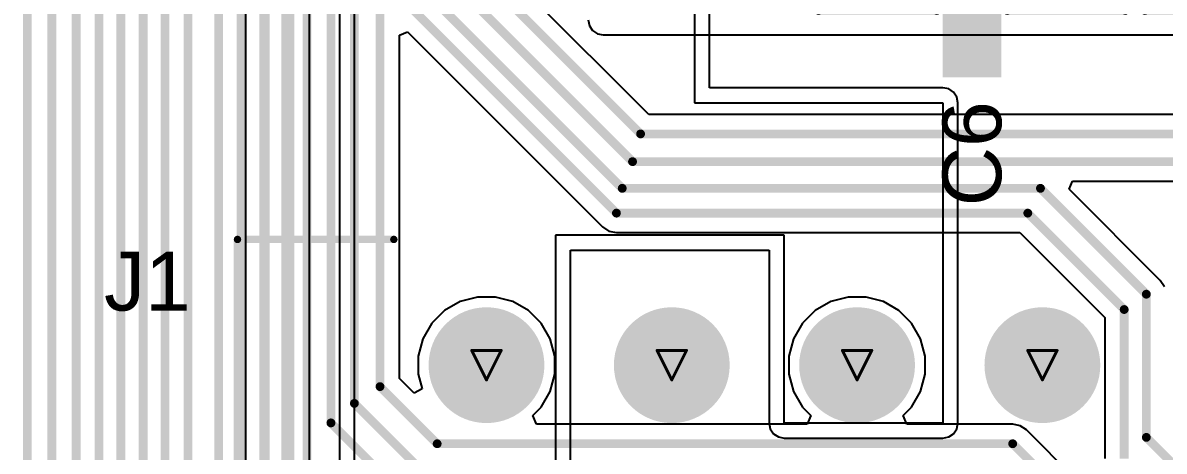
# Model space of a CAD drawing. Header units: inches. Extents: x -31 to 249, y -28 to 261.
# Drawn here: x 7.48 to 27.19, y 25.58 to 32.98 of the extents above; entities that cross this region are included whole.
import ezdxf

# ---------------------------------------------------------------- set-up
doc = ezdxf.new("R2010")
doc.units = ezdxf.units.IN
for name, color, linetype in [('Bottom Layer', 5, 'Continuous'), ('Bottom Solder', 6, 'Continuous'), ('Drill Drawing', 1, 'Continuous'), ('Multi-Layer', 9, 'Continuous'), ('Pad Holes', 156, 'Continuous'), ('Top Layer', 1, 'Continuous'), ('Top Overlay', 2, 'Continuous'), ('Top Paste', 8, 'Continuous'), ('Top Solder', 216, 'Continuous')]:
    doc.layers.add(name, color=color, linetype=linetype)
doc.styles.add('Arial', font='', dxfattribs={"height": 0.2})
doc.styles.get('Arial').set_extended_font_data('Arial')

# ---------------------------------------------------------------- blocks, each defined once
blk = doc.blocks.new('RVT1E470M0505_12')
at = {"layer": 'Top Layer'}
for points in [[(-3.75, 0.455), (-1.05, 0.455), (-1.05, -0.455), (-3.75, -0.455)], [(1.05, 0.455), (3.75, 0.455), (3.75, -0.455), (1.05, -0.455)]]:
    blk.add_hatch(color=1, dxfattribs=at).paths.add_polyline_path(points)
at = {"layer": 'Top Paste'}
for points in [[(-3.75, 0.455), (-1.05, 0.455), (-1.05, -0.455), (-3.75, -0.455)], [(1.05, 0.455), (3.75, 0.455), (3.75, -0.455), (1.05, -0.455)]]:
    blk.add_hatch(color=8, dxfattribs=at).paths.add_polyline_path(points)
at = {"layer": 'Top Solder'}
for points in [[(-3.801, 0.506), (-0.999, 0.506), (-0.999, -0.506), (-3.801, -0.506)], [(0.999, 0.506), (3.801, 0.506), (3.801, -0.506), (0.999, -0.506)]]:
    blk.add_hatch(color=216, dxfattribs=at).paths.add_polyline_path(points)
at = {"layer": 'Top Overlay', "const_width": 0.127}
for points in [[(-2.659, 1.787), (-1.795, 2.649)], [(2.659, 2.649), (-1.795, 2.649)], [(2.659, 0.607), (2.659, 2.649)], [(-2.659, 0.607), (-2.659, 1.787)], [(-3.289, 0.635), (-3.289, 1.346)], [(-2.933, 0.991), (-3.644, 0.991)], [(-2.659, -1.787), (-2.659, -0.607)], [(2.659, -2.649), (2.659, -0.607)], [(-1.795, -2.649), (-2.659, -1.787)], [(2.659, -2.649), (-1.795, -2.649)]]:
    blk.add_lwpolyline(points, dxfattribs=at)
at = {"layer": 'Top Overlay', "const_width": 0.0635}
for points in [[(-1.827, 2.649, 1), (-1.763, 2.649, 1)], [(-1.827, 2.649, 1), (-1.763, 2.649, 1)], [(2.628, 2.649, 1), (2.691, 2.649, 1)], [(2.628, 2.649, 1), (2.691, 2.649, 1)], [(-2.691, 1.787, 1), (-2.628, 1.787, 1)], [(-2.691, 1.787, 1), (-2.628, 1.787, 1)], [(-3.321, 1.346, 1), (-3.257, 1.346, 1)], [(-3.676, 0.991, 1), (-3.613, 0.991, 1)], [(-2.965, 0.991, 1), (-2.902, 0.991, 1)], [(-3.321, 0.635, 1), (-3.257, 0.635, 1)], [(-2.691, 0.607, 1), (-2.628, 0.607, 1)], [(2.628, 0.607, 1), (2.691, 0.607, 1)], [(-2.691, -0.607, 1), (-2.628, -0.607, 1)], [(2.628, -0.607, 1), (2.691, -0.607, 1)], [(-2.691, -1.787, 1), (-2.628, -1.787, 1)], [(-2.691, -1.787, 1), (-2.628, -1.787, 1)], [(-1.827, -2.649, 1), (-1.763, -2.649, 1)], [(-1.827, -2.649, 1), (-1.763, -2.649, 1)], [(2.628, -2.649, 1), (2.691, -2.649, 1)], [(2.628, -2.649, 1), (2.691, -2.649, 1)]]:
    blk.add_lwpolyline(points, format="xyb", close=True, dxfattribs=at)
blk = doc.blocks.new('RVT1E470M0505_13')
at = {"layer": 'Top Layer'}
for points in [[(-3.75, 0.455), (-1.05, 0.455), (-1.05, -0.455), (-3.75, -0.455)], [(1.05, 0.455), (3.75, 0.455), (3.75, -0.455), (1.05, -0.455)]]:
    blk.add_hatch(color=1, dxfattribs=at).paths.add_polyline_path(points)
at = {"layer": 'Top Paste'}
for points in [[(-3.75, 0.455), (-1.05, 0.455), (-1.05, -0.455), (-3.75, -0.455)], [(1.05, 0.455), (3.75, 0.455), (3.75, -0.455), (1.05, -0.455)]]:
    blk.add_hatch(color=8, dxfattribs=at).paths.add_polyline_path(points)
at = {"layer": 'Top Solder'}
for points in [[(-3.801, 0.506), (-0.999, 0.506), (-0.999, -0.506), (-3.801, -0.506)], [(0.999, 0.506), (3.801, 0.506), (3.801, -0.506), (0.999, -0.506)]]:
    blk.add_hatch(color=216, dxfattribs=at).paths.add_polyline_path(points)
at = {"layer": 'Top Overlay', "const_width": 0.127}
for points in [[(-2.659, 1.787), (-1.795, 2.649)], [(2.659, 2.649), (-1.795, 2.649)], [(2.659, 0.607), (2.659, 2.649)], [(-2.659, 0.607), (-2.659, 1.787)], [(-3.289, 0.635), (-3.289, 1.346)], [(-2.933, 0.991), (-3.644, 0.991)], [(-2.659, -1.787), (-2.659, -0.607)], [(2.659, -2.649), (2.659, -0.607)], [(-1.795, -2.649), (-2.659, -1.787)], [(2.659, -2.649), (-1.795, -2.649)]]:
    blk.add_lwpolyline(points, dxfattribs=at)
at = {"layer": 'Top Overlay', "const_width": 0.0635}
for points in [[(-1.827, 2.649, 1), (-1.763, 2.649, 1)], [(-1.827, 2.649, 1), (-1.763, 2.649, 1)], [(2.628, 2.649, 1), (2.691, 2.649, 1)], [(2.628, 2.649, 1), (2.691, 2.649, 1)], [(-2.691, 1.787, 1), (-2.628, 1.787, 1)], [(-2.691, 1.787, 1), (-2.628, 1.787, 1)], [(-3.321, 1.346, 1), (-3.257, 1.346, 1)], [(-3.676, 0.991, 1), (-3.613, 0.991, 1)], [(-2.965, 0.991, 1), (-2.902, 0.991, 1)], [(-3.321, 0.635, 1), (-3.257, 0.635, 1)], [(-2.691, 0.607, 1), (-2.628, 0.607, 1)], [(2.628, 0.607, 1), (2.691, 0.607, 1)], [(-2.691, -0.607, 1), (-2.628, -0.607, 1)], [(2.628, -0.607, 1), (2.691, -0.607, 1)], [(-2.691, -1.787, 1), (-2.628, -1.787, 1)], [(-2.691, -1.787, 1), (-2.628, -1.787, 1)], [(-1.827, -2.649, 1), (-1.763, -2.649, 1)], [(-1.827, -2.649, 1), (-1.763, -2.649, 1)], [(2.628, -2.649, 1), (2.691, -2.649, 1)], [(2.628, -2.649, 1), (2.691, -2.649, 1)]]:
    blk.add_lwpolyline(points, format="xyb", close=True, dxfattribs=at)
blk = doc.blocks.new('1_1376430_8_40')
at = {"layer": 'Bottom Layer'}
h = blk.add_hatch(color=5, dxfattribs=at)
edge = h.paths.add_edge_path()
edge.add_arc((-52.05, 8.225), 1, 0, 360)
h = blk.add_hatch(color=5, dxfattribs=at)
edge = h.paths.add_edge_path()
edge.add_arc((-48.85, 8.225), 1, 0, 360)
h = blk.add_hatch(color=5, dxfattribs=at)
edge = h.paths.add_edge_path()
edge.add_arc((-45.65, 8.225), 1, 0, 360)
h = blk.add_hatch(color=5, dxfattribs=at)
edge = h.paths.add_edge_path()
edge.add_arc((-42.45, 8.225), 1, 0, 360)
at = {"layer": 'Bottom Solder'}
h = blk.add_hatch(color=6, dxfattribs=at)
edge = h.paths.add_edge_path()
edge.add_arc((-52.05, 8.225), 1, 0, 360)
h = blk.add_hatch(color=6, dxfattribs=at)
edge = h.paths.add_edge_path()
edge.add_arc((-48.85, 8.225), 1, 0, 360)
h = blk.add_hatch(color=6, dxfattribs=at)
edge = h.paths.add_edge_path()
edge.add_arc((-45.65, 8.225), 1, 0, 360)
h = blk.add_hatch(color=6, dxfattribs=at)
edge = h.paths.add_edge_path()
edge.add_arc((-42.45, 8.225), 1, 0, 360)
at = {"layer": 'Multi-Layer'}
h = blk.add_hatch(color=9, dxfattribs=at)
edge = h.paths.add_edge_path()
edge.add_arc((-52.05, 8.225), 1, 0, 360)
h = blk.add_hatch(color=9, dxfattribs=at)
edge = h.paths.add_edge_path()
edge.add_arc((-48.85, 8.225), 1, 0, 360)
h = blk.add_hatch(color=9, dxfattribs=at)
edge = h.paths.add_edge_path()
edge.add_arc((-45.65, 8.225), 1, 0, 360)
h = blk.add_hatch(color=9, dxfattribs=at)
edge = h.paths.add_edge_path()
edge.add_arc((-42.45, 8.225), 1, 0, 360)
at = {"layer": 'Pad Holes'}
h = blk.add_hatch(color=7, dxfattribs=at)
edge = h.paths.add_edge_path()
edge.add_arc((-52.05, 8.225), 0.605, 0, 360)
h = blk.add_hatch(color=7, dxfattribs=at)
edge = h.paths.add_edge_path()
edge.add_arc((-48.85, 8.225), 0.605, 0, 360)
h = blk.add_hatch(color=7, dxfattribs=at)
edge = h.paths.add_edge_path()
edge.add_arc((-45.65, 8.225), 0.605, 0, 360)
h = blk.add_hatch(color=7, dxfattribs=at)
edge = h.paths.add_edge_path()
edge.add_arc((-42.45, 8.225), 0.605, 0, 360)
at = {"layer": 'Top Layer'}
h = blk.add_hatch(color=1, dxfattribs=at)
edge = h.paths.add_edge_path()
edge.add_arc((-52.05, 8.225), 1, 0, 360)
h = blk.add_hatch(color=1, dxfattribs=at)
edge = h.paths.add_edge_path()
edge.add_arc((-48.85, 8.225), 1, 0, 360)
h = blk.add_hatch(color=1, dxfattribs=at)
edge = h.paths.add_edge_path()
edge.add_arc((-45.65, 8.225), 1, 0, 360)
h = blk.add_hatch(color=1, dxfattribs=at)
edge = h.paths.add_edge_path()
edge.add_arc((-42.45, 8.225), 1, 0, 360)
at = {"layer": 'Top Solder'}
h = blk.add_hatch(color=216, dxfattribs=at)
edge = h.paths.add_edge_path()
edge.add_arc((-52.05, 8.225), 1, 0, 360)
h = blk.add_hatch(color=216, dxfattribs=at)
edge = h.paths.add_edge_path()
edge.add_arc((-48.85, 8.225), 1, 0, 360)
h = blk.add_hatch(color=216, dxfattribs=at)
edge = h.paths.add_edge_path()
edge.add_arc((-45.65, 8.225), 1, 0, 360)
h = blk.add_hatch(color=216, dxfattribs=at)
edge = h.paths.add_edge_path()
edge.add_arc((-42.45, 8.225), 1, 0, 360)
at = {"layer": 'Top Overlay', "const_width": 0.127}
for points in [[(-56.35, 10.397), (-53.65, 10.397)], [(-56.35, 10.397), (-53.65, 10.397)], [(-56.35, -18.833), (-56.35, 10.397)], [(-56.35, -18.833), (-56.35, 10.397)]]:
    blk.add_lwpolyline(points, dxfattribs=at)
at = {"layer": 'Top Overlay', "const_width": 0.0635}
for points in [[(-56.382, 10.397, 1), (-56.318, 10.397, 1)], [(-56.382, 10.397, 1), (-56.318, 10.397, 1)], [(-56.382, 10.397, 1), (-56.318, 10.397, 1)], [(-56.382, 10.397, 1), (-56.318, 10.397, 1)], [(-53.682, 10.397, 1), (-53.618, 10.397, 1)], [(-53.682, 10.397, 1), (-53.618, 10.397, 1)]]:
    blk.add_lwpolyline(points, format="xyb", close=True, dxfattribs=at)

msp = doc.modelspace()

# ---------------------------------------------------------------- linework, layer by layer
at = {"layer": 'Bottom Layer'}
for p, q in [((18.286, 31.398), (15.61, 34.073)), ((17.242, 33.029), (17.261, 32.93)), ((17.261, 32.93), (17.317, 32.846)), ((13.983, 32.764), (14.123, 32.822)), ((13.983, 26.836), (13.983, 32.764)), ((14.123, 32.822), (17.491, 29.455)), ((17.317, 32.846), (17.401, 32.79)), ((17.401, 32.79), (17.501, 32.77)), ((17.501, 32.77), (33.121, 32.77)), ((30.69, 31.398), (18.286, 31.398)), ((25.545, 30.104), (25.603, 30.245)), ((25.603, 30.245), (27.83, 30.245)), ((27.118, 28.531), (25.545, 30.104)), ((17.491, 29.455), (17.6, 29.382)), ((17.6, 29.382), (17.729, 29.356)), ((17.729, 29.356), (24.694, 29.356)), ((24.694, 29.356), (26.161, 27.889)), ((27.191, 28.422), (27.118, 28.531)), ((15.33, 28.244), (15.03, 28.164)), ((15.64, 28.244), (15.33, 28.244)), ((15.94, 28.164), (15.64, 28.244)), ((21.73, 28.244), (21.43, 28.164)), ((22.04, 28.244), (21.73, 28.244)), ((22.34, 28.164), (22.04, 28.244)), ((14.762, 28.009), (14.542, 27.79)), ((15.03, 28.164), (14.762, 28.009)), ((16.208, 28.009), (15.94, 28.164)), ((16.427, 27.79), (16.208, 28.009)), ((21.162, 28.009), (20.942, 27.79)), ((21.43, 28.164), (21.162, 28.009)), ((22.608, 28.009), (22.34, 28.164)), ((22.827, 27.79), (22.608, 28.009)), ((26.161, 27.889), (26.161, 25.454)), ((14.542, 27.79), (14.387, 27.521)), ((16.582, 27.521), (16.427, 27.79)), ((20.942, 27.79), (20.787, 27.521)), ((22.982, 27.521), (22.827, 27.79)), ((14.387, 27.521), (14.307, 27.222)), ((16.663, 27.222), (16.582, 27.521)), ((20.787, 27.521), (20.707, 27.222)), ((23.063, 27.222), (22.982, 27.521)), ((14.307, 27.222), (14.307, 26.912)), ((16.663, 26.912), (16.663, 27.222)), ((20.707, 27.222), (20.707, 26.912)), ((23.063, 26.912), (23.063, 27.222)), ((14.238, 26.581), (13.983, 26.836)), ((14.307, 26.912), (14.375, 26.66)), ((16.582, 26.612), (16.663, 26.912)), ((20.707, 26.912), (20.787, 26.612)), ((22.982, 26.612), (23.063, 26.912)), ((14.375, 26.66), (14.238, 26.581)), ((16.427, 26.343), (16.582, 26.612)), ((20.787, 26.612), (20.942, 26.343)), ((22.827, 26.343), (22.982, 26.612)), ((16.283, 26.199), (16.427, 26.343)), ((20.942, 26.343), (21.087, 26.199)), ((22.683, 26.199), (22.827, 26.343)), ((16.346, 26.046), (16.283, 26.199)), ((21.024, 26.046), (16.346, 26.046)), ((21.087, 26.199), (21.024, 26.046)), ((22.746, 26.046), (22.683, 26.199)), ((24.572, 26.046), (22.746, 26.046)), ((24.701, 26.021), (24.572, 26.046)), ((24.81, 25.948), (24.701, 26.021)), ((26.423, 24.335), (24.81, 25.948))]:
    msp.add_line(p, q, dxfattribs=at)
at = {"layer": 'Bottom Layer', "const_width": 0.152}
for points in [[(7.554, 18.216), (7.554, 66.034)], [(7.979, 18.331), (7.979, 63.792)], [(8.398, 18.454), (8.398, 63.473)], [(8.793, 18.822), (8.793, 63.252)], [(9.17, 19.059), (9.17, 63.069)], [(9.557, 19.267), (9.557, 62.875)], [(9.933, 19.547), (9.933, 62.652)], [(10.33, 19.767), (10.33, 62.416)], [(10.86, 19.902), (10.86, 62.145)], [(11.248, 21.91), (11.248, 61.91)], [(11.636, 22.316), (11.636, 61.687)], [(12.02, 23.682), (12.02, 61.418)], [(12.385, 23.95), (12.385, 61.13)], [(12.799, 26.07), (12.799, 60.874)], [(13.204, 26.407), (13.204, 60.633)], [(13.646, 26.697), (13.646, 60.381)], [(15.274, 33.934), (18.146, 31.061)], [(14.885, 33.704), (18.007, 30.582)], [(14.466, 33.484), (17.829, 30.121)], [(14.069, 33.353), (17.729, 29.693)], [(18.146, 31.061), (30.69, 31.061)], [(18.007, 30.582), (27.97, 30.582)], [(17.829, 30.121), (25.052, 30.121)], [(25.052, 30.121), (26.88, 28.293)], [(17.729, 29.693), (24.833, 29.693)], [(24.833, 29.693), (26.498, 28.028)], [(26.88, 25.82), (26.88, 28.293)], [(26.498, 25.454), (26.498, 28.028)], [(13.646, 26.697), (14.633, 25.71)], [(13.204, 26.407), (14.285, 25.326)], [(12.799, 26.07), (13.909, 24.96)], [(26.88, 25.82), (27.594, 25.106)], [(14.633, 25.71), (24.572, 25.71)], [(24.572, 25.71), (26.185, 24.096)]]:
    msp.add_lwpolyline(points, dxfattribs=at)
at = {"layer": 'Bottom Layer', "const_width": 0.0762}
for points in [[(18.108, 31.061, 1), (18.184, 31.061, 1)], [(18.108, 31.061, 1), (18.184, 31.061, 1)], [(17.969, 30.582, 1), (18.045, 30.582, 1)], [(17.969, 30.582, 1), (18.045, 30.582, 1)], [(17.791, 30.121, 1), (17.867, 30.121, 1)], [(17.791, 30.121, 1), (17.867, 30.121, 1)], [(25.014, 30.121, 1), (25.09, 30.121, 1)], [(25.014, 30.121, 1), (25.09, 30.121, 1)], [(17.691, 29.693, 1), (17.767, 29.693, 1)], [(17.691, 29.693, 1), (17.767, 29.693, 1)], [(24.795, 29.693, 1), (24.871, 29.693, 1)], [(24.795, 29.693, 1), (24.871, 29.693, 1)], [(26.842, 28.293, 1), (26.918, 28.293, 1)], [(26.842, 28.293, 1), (26.918, 28.293, 1)], [(26.46, 28.028, 1), (26.536, 28.028, 1)], [(26.46, 28.028, 1), (26.536, 28.028, 1)], [(13.608, 26.697, 1), (13.684, 26.697, 1)], [(13.608, 26.697, 1), (13.684, 26.697, 1)], [(13.166, 26.407, 1), (13.242, 26.407, 1)], [(13.166, 26.407, 1), (13.242, 26.407, 1)], [(12.76, 26.07, 1), (12.837, 26.07, 1)], [(12.76, 26.07, 1), (12.837, 26.07, 1)], [(26.842, 25.82, 1), (26.918, 25.82, 1)], [(26.842, 25.82, 1), (26.918, 25.82, 1)], [(14.595, 25.71, 1), (14.671, 25.71, 1)], [(14.595, 25.71, 1), (14.671, 25.71, 1)], [(24.534, 25.71, 1), (24.61, 25.71, 1)], [(24.534, 25.71, 1), (24.61, 25.71, 1)]]:
    msp.add_lwpolyline(points, format="xyb", close=True, dxfattribs=at)
at = {"layer": 'Drill Drawing', "const_width": 0.0508}
for points in [[(15.231, 27.321), (15.739, 27.321)], [(15.231, 27.321), (15.485, 26.813)], [(15.485, 26.813), (15.739, 27.321)], [(18.431, 27.321), (18.939, 27.321)], [(18.431, 27.321), (18.685, 26.813)], [(18.685, 26.813), (18.939, 27.321)], [(21.631, 27.321), (22.139, 27.321)], [(21.631, 27.321), (21.885, 26.813)], [(21.885, 26.813), (22.139, 27.321)], [(24.831, 27.321), (25.339, 27.321)], [(24.831, 27.321), (25.085, 26.813)], [(25.085, 26.813), (25.339, 27.321)]]:
    msp.add_lwpolyline(points, dxfattribs=at)
at = {"layer": 'Drill Drawing', "const_width": 0.0254}
for points in [[(15.218, 27.321, 1), (15.244, 27.321, 1)], [(15.218, 27.321, 1), (15.244, 27.321, 1)], [(15.726, 27.321, 1), (15.752, 27.321, 1)], [(15.726, 27.321, 1), (15.752, 27.321, 1)], [(18.418, 27.321, 1), (18.444, 27.321, 1)], [(18.418, 27.321, 1), (18.444, 27.321, 1)], [(18.926, 27.321, 1), (18.952, 27.321, 1)], [(18.926, 27.321, 1), (18.952, 27.321, 1)], [(21.618, 27.321, 1), (21.644, 27.321, 1)], [(21.618, 27.321, 1), (21.644, 27.321, 1)], [(22.126, 27.321, 1), (22.152, 27.321, 1)], [(22.126, 27.321, 1), (22.152, 27.321, 1)], [(24.818, 27.321, 1), (24.844, 27.321, 1)], [(24.818, 27.321, 1), (24.844, 27.321, 1)], [(25.326, 27.321, 1), (25.352, 27.321, 1)], [(25.326, 27.321, 1), (25.352, 27.321, 1)], [(15.472, 26.813, 1), (15.498, 26.813, 1)], [(15.472, 26.813, 1), (15.498, 26.813, 1)], [(18.672, 26.813, 1), (18.698, 26.813, 1)], [(18.672, 26.813, 1), (18.698, 26.813, 1)], [(21.872, 26.813, 1), (21.898, 26.813, 1)], [(21.872, 26.813, 1), (21.898, 26.813, 1)], [(25.072, 26.813, 1), (25.098, 26.813, 1)], [(25.072, 26.813, 1), (25.098, 26.813, 1)]]:
    msp.add_lwpolyline(points, format="xyb", close=True, dxfattribs=at)
at = {"layer": 'Top Layer'}
for p, q in [((11.325, 71.869), (11.325, 15.88)), ((12.428, 16.179), (12.428, 71.509)), ((12.945, 42.697), (12.945, 16.217)), ((13.204, 16.217), (13.204, 42.697)), ((19.075, 36.89), (19.075, 31.598)), ((19.334, 31.857), (19.334, 36.631)), ((23.368, 31.857), (19.334, 31.857)), ((23.467, 31.837), (23.368, 31.857)), ((23.551, 31.781), (23.467, 31.837)), ((23.607, 31.697), (23.551, 31.781)), ((19.075, 31.598), (23.368, 31.598)), ((23.368, 31.598), (23.368, 26.067)), ((23.627, 31.598), (23.607, 31.697)), ((23.627, 26.067), (23.627, 31.598)), ((20.625, 29.312), (16.678, 29.312)), ((16.678, 29.312), (16.678, 23.018)), ((20.625, 26.067), (20.625, 29.312)), ((16.937, 23.291), (16.937, 29.053)), ((16.937, 29.053), (20.366, 29.053)), ((20.366, 29.053), (20.366, 26.067)), ((20.366, 26.067), (20.386, 25.967)), ((23.368, 26.067), (20.625, 26.067)), ((23.607, 25.967), (23.627, 26.067)), ((20.386, 25.967), (20.442, 25.883)), ((20.442, 25.883), (20.526, 25.827)), ((20.526, 25.827), (20.625, 25.808)), ((23.368, 25.808), (23.467, 25.827)), ((23.467, 25.827), (23.551, 25.883)), ((23.551, 25.883), (23.607, 25.967)), ((20.625, 25.808), (23.368, 25.808))]:
    msp.add_line(p, q, dxfattribs=at)
at = {"layer": 'Top Layer', "const_width": 0.152}
for points in [[(11.662, 15.88), (11.662, 71.869)], [(12.091, 16.04), (12.091, 71.648)]]:
    msp.add_lwpolyline(points, dxfattribs=at)

# ---------------------------------------------------------------- block references
at = {"rotation": 270}
for name, p in [('RVT1E470M0505_13', (23.868, 35.84)), ('RVT1E470M0505_12', (29.502, 35.84))]:
    msp.add_blockref(name, p, dxfattribs=at)
msp.add_blockref('1_1376430_8_40', (67.535, 18.842))

# ---------------------------------------------------------------- texts
at = {"layer": 'Top Overlay', "style": 'Arial'}
msp.add_text('C6', height=1.016, rotation=90, dxfattribs=at).set_placement((24.376, 29.811))
msp.add_text('J1', height=1.016, dxfattribs=at).set_placement((8.88, 28.01))

doc.saveas('drawing.dxf')
